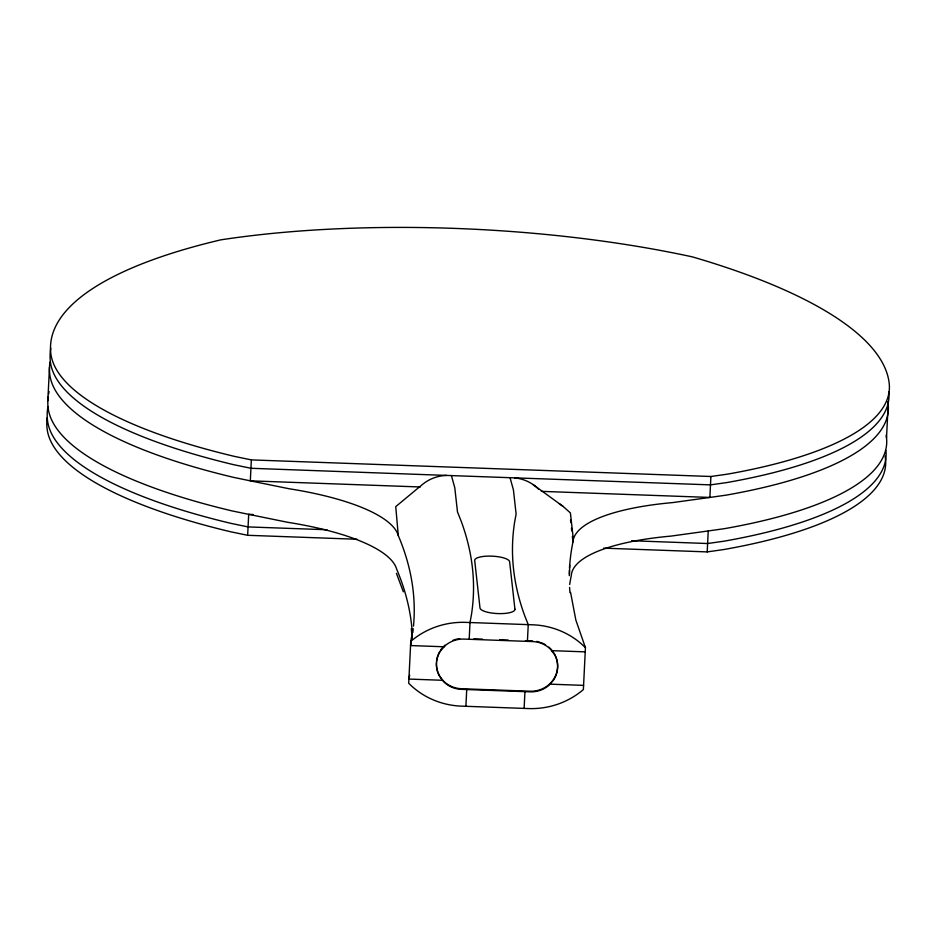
<?xml version="1.0" encoding="UTF-8"?>
<svg xmlns="http://www.w3.org/2000/svg" width="936" height="936" viewBox="0 0 936 936"><rect width="100%" height="100%" fill="white"/><g stroke="black" fill="none" stroke-linecap="round" stroke-linejoin="round"><path stroke-width="1.4" d="M569.497 574.096L569.685 564.981M47.83 400.877L49.479 367.368M357.061 539.253L247.654 535.298L248.684 514.355L231.719 510.834A419.89 119.235 2.8 0 1 48.099 407.593A571.732 162.349 2.8 0 1 48.134 396.864M251.351 459.904L710.904 476.494L727.213 474.189A419.89 119.235 2.8 0 0 889.2 383.421A571.732 162.349 2.8 0 0 692.418 256.885A433.555 123.107 2.8 0 0 220.802 239.85A571.732 162.349 2.8 0 0 50.778 353.129A419.89 119.235 2.8 0 0 234.398 456.382L251.351 459.904L250.321 480.847L289.084 488.744A173.862 49.374 2.8 0 1 398.303 535.638A2121.327 602.363 2.8 0 1 413.49 626.137M412.413 632.327L410.764 641.371L408.704 683.257A77.466 74.201 -6.4 0 0 461.53 706.142L528.489 708.564A77.466 74.201 -6.4 0 0 583.374 689.563L585.433 647.677L575.827 619.995L570.574 592.406M465.894 706.306L466.725 689.551M469.193 639.276L470.012 622.522L471.44 614.73A2179.453 618.86 2.8 0 0 460.945 520.58L457.482 511.91L454.791 487.773L451.398 475.523M524.125 708.4L524.944 691.645M527.413 641.382L528.243 624.628L525.061 616.66A2179.453 618.86 2.8 0 1 514.566 522.522L516.11 514.028L513.419 489.891L510.026 477.641M603.615 548.157L707.195 551.901L708.224 530.958L724.534 528.641A419.89 119.235 2.8 0 0 886.521 437.872L888.17 404.364A571.732 162.349 2.8 0 0 887.796 401.673M710.904 476.494L709.874 497.437L672.574 502.597A173.862 49.374 2.8 0 0 572.972 541.956A2121.327 602.363 2.8 0 0 569.556 567.86M707.195 551.901L723.505 549.584A419.89 119.235 2.8 0 0 885.491 458.815A571.732 162.349 2.8 0 0 885.117 456.125M708.224 530.958L670.925 536.106A173.862 49.374 2.8 0 0 571.323 575.465A2121.327 602.363 2.8 0 0 569.673 584.509M50.801 348.133A571.732 162.349 2.8 0 0 50.357 361.507A419.89 119.235 2.8 0 0 233.988 464.759L250.942 468.281L446.753 475.43L710.494 484.871L726.804 482.566A419.89 119.235 2.8 0 0 888.79 391.798M420.322 486.977L250.321 480.847L233.368 477.325A419.89 119.235 2.8 0 1 49.748 374.072A571.732 162.349 2.8 0 1 49.959 362.021M541.336 491.353L709.874 497.437L726.184 495.132A419.89 119.235 2.8 0 0 888.17 404.364M253.036 514.507L248.684 514.355L287.434 522.253A173.862 49.374 2.8 0 1 396.653 569.158A2121.327 602.363 2.8 0 1 412.296 633.59M326.968 529.741L248.063 526.921L231.098 523.399A419.89 119.235 2.8 0 1 47.479 420.159A571.732 162.349 2.8 0 1 47.923 406.774M631.625 540.739L707.604 543.524L723.914 541.207A419.89 119.235 2.8 0 0 885.901 450.438M473.885 638.832L482.473 639.136M499.672 639.756L508.26 640.072M525.447 640.692L532.619 640.949M444.179 646.776L410.553 645.559A2121.327 602.363 2.8 0 0 411.325 641.687M551.608 650.649L585.234 651.865M442.529 680.285L408.915 679.068A2121.327 602.363 2.8 0 0 409.675 675.195M549.97 684.157L583.584 685.374M247.654 535.298L230.689 531.777A419.89 119.235 2.8 0 1 47.069 428.536A571.732 162.349 2.8 0 1 47.104 417.807M532.958 484.497L563.191 506.493L570.41 512.94L573.183 537.767M559.272 503.615L563.191 506.493M396.443 573.347L403.334 591.809M570.515 519.878L570.82 522.639M571.44 528.161L571.744 530.923M572.352 536.433L572.972 541.956M398.303 535.638L395.741 506.622L421.879 484.942A38.54 36.913 -6.4 0 1 446.753 475.418M411.313 628.618L412.086 637.779M514.671 477.875A38.54 36.913 -6.4 0 1 538.528 489.154M569.977 592.663A2121.327 602.363 2.8 0 1 569.591 587.434M569.299 575.675A2121.327 602.363 2.8 0 1 569.427 570.469M413.232 628.735A2121.327 602.363 2.8 0 1 412.764 632.631M412.203 636.515A2121.327 602.363 2.8 0 1 411.781 639.101M48.532 394.208A571.732 162.349 2.8 0 1 49.093 391.552M585.433 647.677A77.466 74.201 -6.4 0 0 532.607 624.792L465.648 622.37A77.466 74.201 -6.4 0 0 410.764 641.371M886.146 435.181A571.732 162.349 2.8 0 1 886.521 437.872M548.835 647.15A26.243 25.132 -6.4 0 1 555.668 675.371A26.243 25.132 -6.4 0 1 530.139 691.213L461.389 688.732A26.243 25.132 -6.4 0 1 436.422 662.653M536.702 641.406A26.243 25.132 -6.4 0 1 539.358 642.049M540.645 642.47A26.243 25.132 -6.4 0 1 545.548 644.787M436.515 661.342A26.243 25.132 -6.4 0 1 439.838 651.339M440.552 650.216A26.243 25.132 -6.4 0 1 444.963 645.161M453.094 640.259A26.243 25.132 -6.4 0 1 459.74 638.633M445.033 645.782L440.622 650.836A26.243 25.132 -6.4 0 0 439.382 675.967L443.29 681.326A26.243 25.132 -6.4 0 0 461.46 689.352L530.209 691.844A26.243 25.132 -6.4 0 0 549.104 685.152L553.527 680.098A26.243 25.132 -6.4 0 0 554.755 654.966L550.848 649.607A26.243 25.132 -6.4 0 0 532.689 641.569L463.928 639.089A26.243 25.132 -6.4 0 0 445.033 645.782M514.929 609.219L509.629 561.764A17.491 4.973 2.8 0 0 491.611 556.136A17.491 4.973 2.8 0 0 474.692 560.5L479.992 607.955A17.491 4.973 2.8 0 0 498.01 613.583A17.491 4.973 2.8 0 0 514.929 609.219"/></g></svg>
